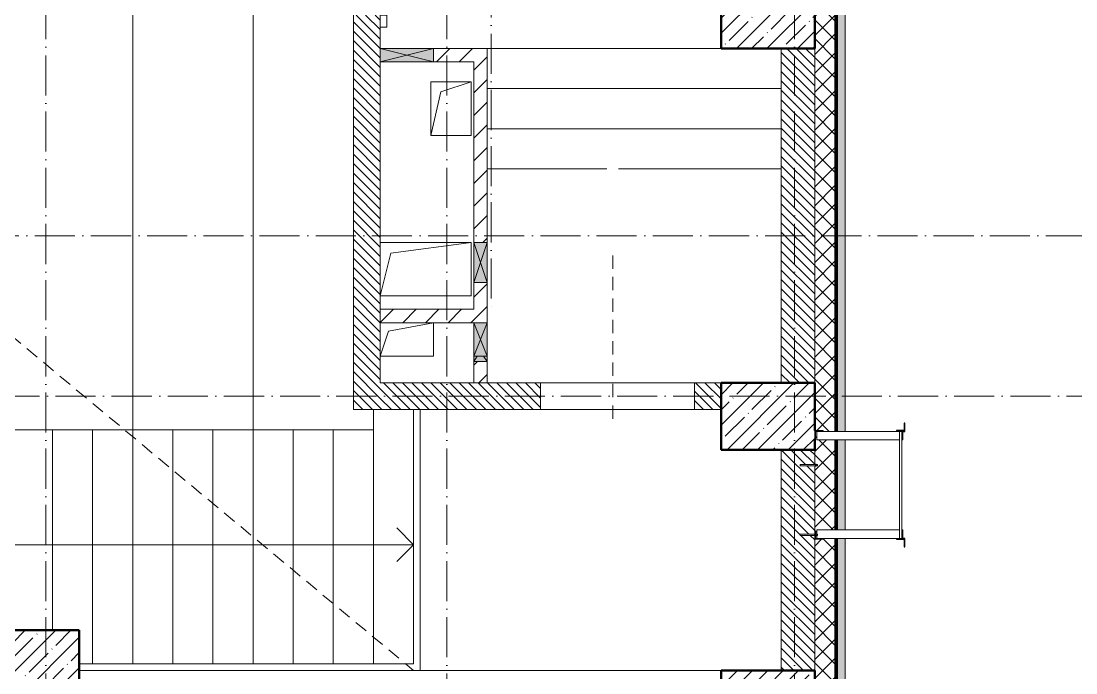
# Model space of a CAD drawing. Header units: millimetres. Extents: x -12989 to 629078, y -109036 to 555275.
# Drawn here: x 534333 to 542221, y 165297 to 170170 of the extents above; entities that cross this region are included whole.
import ezdxf

# ---------------------------------------------------------------- set-up
doc = ezdxf.new("R2010")
doc.units = ezdxf.units.MM
doc.linetypes.add('200_ШТРИХ_ш1п0_6_', pattern=[160, 100, -60])
doc.linetypes.add('50_200_ШТРИХ_1Т_ш5_п1_п1_', pattern=[700, 500, -100, 0, -100])
for name, color, linetype, lineweight in [('A-DETL-____-OTLN-3', 7, '200_ШТРИХ_ш1п0_6_', 9), ('A-DETL-GENF-OTLN', 7, 'Continuous', 9), ('A-DOOR-____-MCUT', 7, 'Continuous', 13), ('A-DOOR-____-OTLN', 7, 'Continuous', 9), ('A-FLOR-____-OTLN', 7, 'Continuous', 9), ('A-GENM-____-MCUT', 7, 'Continuous', 25), ('A-GENM-____-OTLN', 7, 'Continuous', 9), ('A-GLAZ-____-OTLN', 7, 'Continuous', 9), ('A-WALL-____-MCUT', 7, 'Continuous', 13), ('A-WALL-____-MCUT-1', 7, 'Continuous', 9), ('A-WALL-____-PATT-1', 7, 'Continuous', 9), ('A-WALL-FNSH-MCUT-1', 7, 'Continuous', 9), ('E-ELEC-EQPM-OTLN', 7, 'Continuous', 9), ('I-WALL-____-OTLN', 7, 'Continuous', 9), ('S-COLS-____-MCUT', 7, 'Continuous', 50), ('S-COLS-____-OTLN', 7, 'Continuous', 9), ('S-GRID-____-OTLN-1', 7, '50_200_ШТРИХ_1Т_ш5_п1_п1_', 9), ('S-STRS-____-OTLN-1', 7, 'Continuous', 9)]:
    doc.layers.add(name, color=color, linetype=linetype, lineweight=lineweight)
for name, color, linetype, lineweight, true_color in [('A-DETL-GENF-OTLN-3', 9, 'Continuous', 9, 0x808080), ('A-DETL-GENF-OTLN-4', 9, '200_ШТРИХ_ш1п0_6_', 9, 0x808080), ('A-GLAZ-____-OTLN-1', 7, 'Continuous', 9, 0xc0c0c0)]:
    doc.layers.add(name, color=color, linetype=linetype, lineweight=lineweight, true_color=true_color)
pattern_1 = [(135, (516567.8, 90784.41), (-35.35534, -35.35534), [])]
pattern_2 = [(45, (516567.8, 90784.41), (-84.85281, 84.85281), [])]

# ---------------------------------------------------------------- blocks, each defined once
blk = doc.blocks.new('BSC_Колонна _Прямоугольная - 500х700-25279857-АР1_План отверстий 2 этажа в осях 1-64_Ю-ЯЯ')
at = {"layer": 'S-COLS-____-OTLN'}
h = blk.add_hatch(dxfattribs=at)
h.set_pattern_fill('FP_17', color=256, style=0, pattern_type=2)
h.set_pattern_definition([(315, (-76431.04, 23350), (114.04925, 114.04925), []), (315, (-76431.04, 23235.95), (114.04925, 114.04925), [201.613, -40.323, 3.353, -36.97])])
h.paths.add_polyline_path([(-250, -54.2), (-250, -350), (250, -350), (250, 350), (-250, 350)], flags=0)
at = {"layer": 'S-COLS-____-MCUT'}
for p, q in [((250, 350), (-250, 350)), ((-250, 350), (-250, -350)), ((250, -350), (250, 350)), ((-250, -350), (-170, -350)), ((-107, -350), (250, -350))]:
    blk.add_line(p, q, dxfattribs=at)
blk = doc.blocks.new('BSC_Колонна _Прямоугольная - 500х800-V66-АР1_План отверстий 2 этажа в осях 1-64_Ю-ЯЯ')
at = {"layer": 'S-COLS-____-OTLN'}
h = blk.add_hatch(dxfattribs=at)
h.set_pattern_fill('FP_77', color=256, style=0, pattern_type=2)
h.set_pattern_definition([(45, (-17950, -74431.04), (-114.04925, 114.04925), []), (45, (-17835.95, -74431.04), (-114.04925, 114.04925), [201.613, -40.323, 3.353, -36.97])])
h.paths.add_polyline_path([(-250, -400), (250, -400), (250, 400), (-250, 400)], flags=0)
at = {"layer": 'S-COLS-____-MCUT'}
for p, q in [((250, 400), (-250, 400)), ((-250, 400), (-250, -400)), ((250, -400), (250, 400)), ((-250, -400), (250, -400))]:
    blk.add_line(p, q, dxfattribs=at)
blk = doc.blocks.new('BSC_Колонна _Прямоугольная - 500х700-25976089-АР1_План отверстий 2 этажа в осях 1-64_Ю-ЯЯ')
at = {"layer": 'S-COLS-____-OTLN'}
h = blk.add_hatch(dxfattribs=at)
h.set_pattern_fill('FP_78', color=256, style=0, pattern_type=2)
h.set_pattern_definition([(315, (-74281.04, 23350), (114.04925, 114.04925), []), (315, (-74281.04, 23235.95), (114.04925, 114.04925), [201.613, -40.323, 3.353, -36.97])])
h.paths.add_polyline_path([(-250, -350), (250, -350), (250, 350), (-250, 350)], flags=0)
at = {"layer": 'S-COLS-____-MCUT'}
for p, q in [((250, 350), (-250, 350)), ((-250, 350), (-250, -350)), ((250, -350), (250, 350)), ((-250, -350), (250, -350))]:
    blk.add_line(p, q, dxfattribs=at)
blk = doc.blocks.new('BSC_Колонна _Прямоугольная - 500х700-V68-АР1_План отверстий 2 этажа в осях 1-64_Ю-ЯЯ')
at = {"layer": 'S-COLS-____-OTLN'}
h = blk.add_hatch(dxfattribs=at)
h.set_pattern_fill('FP_80', color=256, style=0, pattern_type=2)
h.set_pattern_definition([(315, (-79431.04, 23350), (114.04925, 114.04925), []), (315, (-79431.04, 23235.95), (114.04925, 114.04925), [201.613, -40.323, 3.353, -36.97])])
h.paths.add_polyline_path([(-250, -350), (250, -350), (250, 350), (-250, 350)], flags=0)
at = {"layer": 'S-COLS-____-MCUT'}
for p, q in [((250, 350), (-250, 350)), ((-250, 350), (-250, -350)), ((250, -350), (250, 350)), ((-250, -350), (250, -350))]:
    blk.add_line(p, q, dxfattribs=at)
blk = doc.blocks.new('DM_Штора_Противопожарная_Doormaster_EI-60 - ш_3000 х в_1200-27470059-АР1_План отверстий 2 этажа в осях 1-64_Ю-ЯЯ')
at = {"layer": 'A-DOOR-____-MCUT'}
for p, q in [((-1465, -100), (-1375, -100)), ((-1465, -150), (-1465, -100)), ((-1375, -150), (-1465, -150)), ((-1375, -100), (-1375, -150)), ((-1375, -125), (1625, -125)), ((1625, -100), (1715, -100)), ((1625, -150), (1625, -100)), ((1715, -150), (1625, -150)), ((1715, -100), (1715, -150))]:
    blk.add_line(p, q, dxfattribs=at)
at = {"layer": 'E-ELEC-EQPM-OTLN'}
for p, q in [((1915, -180), (1915, -100)), ((1915, -100), (2015, -100)), ((2015, -100), (2015, -180)), ((2015, -180), (1915, -180))]:
    blk.add_line(p, q, dxfattribs=at)
blk = doc.blocks.new('AR_Отверстие прямоугольное _в плите_ - AR_Отверстие прямоугольное _в плите_-30459858-АР1_План отверстий 2 этажа в осях 1-64_Ю-ЯЯ')
at = {"layer": 'A-GENM-____-OTLN'}
for p, q in [((-137.5, 62.5), (200, 125)), ((200, -125), (200, 125)), ((-200, -125), (-137.5, 62.5)), ((-200, -125), (200, -125))]:
    blk.add_line(p, q, dxfattribs=at)
blk = doc.blocks.new('AR_Отверстие прямоугольное _в плите_ - AR_Отверстие прямоугольное _в плите_-30553352-АР1_План отверстий 2 этажа в осях 1-64_Ю-ЯЯ')
at = {"layer": 'A-GENM-____-OTLN'}
for p, q in [((340, 200), (-340, 200)), ((-260, 120), (340, 200)), ((340, -200), (340, 200)), ((-340, -200), (-260, 120)), ((-340, -200), (340, -200))]:
    blk.add_line(p, q, dxfattribs=at)
blk = doc.blocks.new('AR_Отверстие прямоугольное _в плите_ - AR_Отверстие прямоугольное _в плите_-V197-АР1_План отверстий 2 этажа в осях 1-64_Ю-ЯЯ')
at = {"layer": 'A-GENM-____-OTLN'}
for p, q in [((150, 200), (-150, 200)), ((-150, 200), (-150, -200)), ((-75, 125), (150, 200)), ((150, -200), (150, 200)), ((-150, -200), (-75, 125)), ((-150, -200), (150, -200))]:
    blk.add_line(p, q, dxfattribs=at)
blk = doc.blocks.new('ЛМ_Уголок_ГОСТ 8509-93 - L 63х63x6-29176215-АР1_План отверстий 2 этажа в осях 1-64_Ю-ЯЯ')
at = {"layer": 'A-GENM-____-MCUT'}
for p, q in [((24375, 76381), (24369, 76381)), ((24369, 76381), (24369, 76324)), ((24375, 76318), (24375, 76381)), ((24369, 76324), (24312, 76324)), ((24312, 76324), (24312, 76318)), ((24360, 76318), (24375, 76318))]:
    blk.add_line(p, q, dxfattribs=at)
blk = doc.blocks.new('ЛМ_Уголок_ГОСТ 8509-93 - L 63х63x6-29176216-АР1_План отверстий 2 этажа в осях 1-64_Ю-ЯЯ')
at = {"layer": 'A-GENM-____-MCUT'}
for p, q in [((24312, 75518), (24312, 75512)), ((24312, 75512), (24369, 75512)), ((24375, 75518), (24360, 75518)), ((24369, 75512), (24369, 75455)), ((24375, 75455), (24375, 75518)), ((24369, 75455), (24375, 75455))]:
    blk.add_line(p, q, dxfattribs=at)
blk = doc.blocks.new('Анкер клиновой - Анкер клиновой МКТ V-A 10-10-15_115-14811140-АР1_План отверстий 2 этажа в осях 1-64_Ю-ЯЯ')
at = {"layer": 'A-GENM-____-OTLN'}
for p, q in [((23706, 76071), (23591, 76071)), ((23591, 76061), (23591, 76071)), ((23591, 76061), (23706, 76061)), ((23710, 76074), (23706, 76074)), ((23706, 76058), (23706, 76074)), ((23706, 76074), (23706, 76071.7)), ((23706, 76060.4), (23706, 76058)), ((23706, 76058), (23710, 76058)), ((23710, 76071.7), (23710, 76074)), ((23710, 76074), (23710, 76058)), ((23720, 76071), (23710, 76071)), ((23710, 76061), (23720, 76061)), ((23710, 76058), (23710, 76060.4)), ((23720, 76071), (23720, 76061))]:
    blk.add_line(p, q, dxfattribs=at)
blk = doc.blocks.new('Анкер клиновой - Анкер клиновой МКТ V-A 10-10-15_115-V201-АР1_План отверстий 2 этажа в осях 1-64_Ю-ЯЯ')
at = {"layer": 'A-GENM-____-OTLN'}
for p, q in [((23700, 75550), (23591, 75550)), ((23591, 75540), (23591, 75550)), ((23591, 75540), (23700, 75540)), ((23710, 75553), (23706, 75553)), ((23706, 75537), (23710, 75537)), ((23710, 75550.7), (23710, 75553)), ((23710, 75553), (23710, 75537)), ((23720, 75550), (23710, 75550)), ((23710, 75540), (23720, 75540)), ((23710, 75537), (23710, 75539.4)), ((23720, 75550), (23720, 75540))]:
    blk.add_line(p, q, dxfattribs=at)
blk = doc.blocks.new('ЛМ_Арматурный стержень_ГОСТ 5781-82 - Ø 18 А240-29172526-АР1_План отверстий 2 этажа в осях 1-64_Ю-ЯЯ')
at = {"layer": 'A-GENM-____-OTLN'}
for p, q in [((24334, 76318), (24334, 75518)), ((24334, 76318), (24343, 76318)), ((24343, 76318), (24352, 76318)), ((24352, 75518), (24352, 76318)), ((24343, 75518), (24334, 75518)), ((24352, 75518), (24343, 75518))]:
    blk.add_line(p, q, dxfattribs=at)
blk = doc.blocks.new('ЛМ_Уголок_ГОСТ 8509-93 - L 63х63x6-29171483-АР1_План отверстий 2 этажа в осях 1-64_Ю-ЯЯ')
at = {"layer": 'A-GENM-____-OTLN'}
for p, q in [((23700, 76324), (23700, 76261)), ((23763, 76324), (23700, 76324)), ((23706, 76261), (23706, 76318)), ((23706, 76318), (23763, 76318)), ((23763, 76318), (23763, 76324)), ((23700, 76261), (23706, 76261))]:
    blk.add_line(p, q, dxfattribs=at)
blk = doc.blocks.new('ЛМ_Уголок_ГОСТ 8509-93 - L 63х63x6-29171484-АР1_План отверстий 2 этажа в осях 1-64_Ю-ЯЯ')
at = {"layer": 'A-GENM-____-OTLN'}
for p, q in [((23706, 75575), (23700, 75575)), ((23700, 75575), (23700, 75512)), ((23706, 75518), (23706, 75575)), ((23700, 75512), (23763, 75512)), ((23763, 75518), (23706, 75518)), ((23763, 75512), (23763, 75518))]:
    blk.add_line(p, q, dxfattribs=at)
blk = doc.blocks.new('ЛМ_Уголок_ГОСТ 8509-93 - L 63х63x6-30750527-АР1_План отверстий 2 этажа в осях 1-64_Ю-ЯЯ')
at = {"layer": 'A-GENM-____-OTLN'}
for p, q in [((0, 45.2), (0, -17.8)), ((619, 45.2), (0, 45.2)), ((645, 45.2), (637, 45.2)), ((645, -17.8), (645, 45.2)), ((48, -17.8), (619, -17.8)), ((637, -17.8), (645, -17.8))]:
    blk.add_line(p, q, dxfattribs=at)
blk = doc.blocks.new('ЛМ_Уголок_ГОСТ 8509-93 - L 63х63x6-30750528-АР1_План отверстий 2 этажа в осях 1-64_Ю-ЯЯ')
at = {"layer": 'A-GENM-____-OTLN'}
for p, q in [((0, 17.8), (0, -4.4)), ((619, 17.8), (48, 17.8)), ((645, 17.8), (637, 17.8)), ((645, -45.2), (645, 17.8)), ((0, -14), (0, -45.2)), ((0, -45.2), (619, -45.2)), ((637, -45.2), (645, -45.2))]:
    blk.add_line(p, q, dxfattribs=at)
blk = doc.blocks.new('Отлив_СКБ1 - Отлив_Фасады на кровле-32719945-АР1_План отверстий 2 этажа в осях 1-64_Ю-ЯЯ')
at = {"layer": 'A-GLAZ-____-OTLN-1'}
h = blk.add_hatch(color=256, dxfattribs=at)
h.paths.add_polyline_path([(17312, 170), (17254, 228), (9745, 228), (9745, 170), (14782, 170), (14782, 204), (16582, 204), (16582, 170), (17141.2, 170)], flags=0)
h.paths.add_polyline_path([(9682, 228), (9008, 228), (9008, 170), (9682, 170)], flags=0)
h.paths.add_polyline_path([(8945, 170), (8945, 228), (40.2, 228), (40.2, 170), (8665.5, 170)], flags=0)
h.paths.add_polyline_path([(17.6, 170), (17.6, 228), (2, 228), (2, 170)], flags=0)
at = {"layer": 'A-GLAZ-____-OTLN'}
for p, q in [((8945, 228), (40.2, 228)), ((9682, 228), (9008, 228)), ((17254, 228), (9745, 228))]:
    blk.add_line(p, q, dxfattribs=at)
blk = doc.blocks.new('AR_Отверстие прямоугольное _в стене__БезПР - AR_Отверстие прямоугольное _в стене__БезПР-36428168-АР1_План отверстий 2 этажа в осях 1-64_Ю-ЯЯ')
at = {"layer": 'A-GLAZ-____-OTLN'}
blk.add_hatch(color=256, dxfattribs=at).paths.add_polyline_path([(-75, 5.2), (-75, -50), (-35, -50), (-35, 50), (-75, 50)], flags=0)
at = {"layer": 'A-DETL-GENF-OTLN'}
for p, q in [((-75, -50), (-75, 50)), ((-75, 50), (-35, 50)), ((-75, 50), (-35, 23.3)), ((-35, 50), (-75, 50)), ((-75, 50), (-75, -50)), ((-35, -23.3), (-75, -50)), ((-35, -50), (-75, -50)), ((-75, -50), (-35, -50))]:
    blk.add_line(p, q, dxfattribs=at)
blk = doc.blocks.new('AR_Отверстие прямоугольное _в стене_ - AR_Отверстие прямоугольное _в стене__ОВ-36808692-АР1_План отверстий 2 этажа в осях 1-64_Ю-ЯЯ')
at = {"layer": 'A-GLAZ-____-OTLN'}
blk.add_hatch(color=256, dxfattribs=at).paths.add_polyline_path([(-200, 50), (-200, -50), (200, -50), (200, 50)], flags=0)
at = {"layer": 'A-DETL-GENF-OTLN'}
for p, q in [((-200, -50), (-200, 50)), ((-200, 50), (200, 50)), ((200, 50), (-200, -50)), ((-200, 50), (200, -50)), ((200, 50), (-200, 50)), ((-200, 50), (-200, -50)), ((200, 50), (200, -50)), ((200, -50), (200, 50)), ((200, -50), (-200, -50)), ((-200, -50), (200, -50))]:
    blk.add_line(p, q, dxfattribs=at)
blk = doc.blocks.new('AR_Отверстие прямоугольное _в стене__БезПР - AR_Отверстие прямоугольное _в стене__БезПР-36428146-АР1_План отверстий 2 этажа в осях 1-64_Ю-ЯЯ')
at = {"layer": 'A-GLAZ-____-OTLN'}
blk.add_hatch(color=256, dxfattribs=at).paths.add_polyline_path([(-125, 50), (-125, -50), (125, -50), (125, 50)], flags=0)
at = {"layer": 'A-DETL-GENF-OTLN'}
for p, q in [((-125, -50), (-125, 50)), ((-125, 50), (125, 50)), ((125, 50), (-125, -50)), ((-125, 50), (125, -50)), ((125, 50), (-125, 50)), ((-125, 50), (-125, -50)), ((125, 50), (125, -50)), ((125, -50), (125, 50)), ((125, -50), (-125, -50)), ((-125, -50), (125, -50))]:
    blk.add_line(p, q, dxfattribs=at)
blk = doc.blocks.new('AR_Отверстие прямоугольное _в стене__БезПР - AR_Отверстие прямоугольное _в стене__БезПР-36428966-АР1_План отверстий 2 этажа в осях 1-64_Ю-ЯЯ')
at = {"layer": 'A-GLAZ-____-OTLN'}
blk.add_hatch(color=256, dxfattribs=at).paths.add_polyline_path([(-150, 50), (-150, -50), (150, -50), (150, 50)], flags=0)
at = {"layer": 'A-DETL-GENF-OTLN'}
for p, q in [((-150, -50), (-150, 50)), ((-150, 50), (150, 50)), ((150, 50), (-150, -50)), ((-150, 50), (150, -50)), ((150, 50), (-150, 50)), ((-150, 50), (-150, -50)), ((150, 50), (150, -50)), ((150, -50), (150, 50)), ((150, -50), (-150, -50)), ((-150, -50), (150, -50))]:
    blk.add_line(p, q, dxfattribs=at)
at = {"layer": 'A-GLAZ-____-OTLN'}
blk.add_line((150, 50), (-150, 50), dxfattribs=at)
blk = doc.blocks.new('DET_L_Имитация разреза_ISO2-5 - Вправо-36813819-АР1_План отверстий 2 этажа в осях 1-64_Ю-ЯЯ')
at = {"layer": 'A-DETL-GENF-OTLN-4'}
blk.add_line((143.1, 0), (1368, 0), dxfattribs=at)
blk = doc.blocks.new('3эт')
at = {"layer": 'S-GRID-____-OTLN-1', "color": 251, "ltscale": 0.6, "true_color": 0x636466}
for p, q in [((301720.7, 4029.4), (301720.7, -33971.9)), ((304720.7, 4029.4), (304720.7, -33971.9)), ((307320.7, 4029.4), (307320.7, -20188)), ((305050.7, 3771.1), (305050.7, -9616.1)), ((330925.3, -9082.4), (279101.9, -9082.4)), ((316375.7, -10282.4), (279101.9, -10282.4))]:
    blk.add_line(p, q, dxfattribs=at)

msp = doc.modelspace()

# ---------------------------------------------------------------- hatches: boundary and pattern name
at = {"layer": 'A-WALL-____-PATT-1'}
h = msp.add_hatch(dxfattribs=at)
h.set_pattern_fill('FP_1', color=256, style=0, pattern_type=2)
h.set_pattern_definition([(45, (516567.8, 90784.41), (-70.71068, 70.71068), []), (135, (516567.8, 90784.41), (-70.71068, -70.71068), [])])
h.paths.add_polyline_path([(540267.7976, 158715.4504), (540417.7976, 158715.4504), (540417.7976, 159465.4504), (540273.7976, 159465.4504), (540273.7976, 159390.4504), (540267.7976, 159390.4504), (540267.7976, 159309.8867)], flags=0)
h.paths.add_polyline_path([(540417.7976, 161265.4504), (540417.7976, 166302.4504), (540330.7976, 166302.4504), (540330.7976, 166296.4504), (540267.7976, 166296.4504), (540267.7976, 161340.4504), (540273.7976, 161340.4504), (540273.7976, 161265.4504), (540413.8755, 161265.4504)], flags=0)
h.paths.add_polyline_path([(540273.7976, 166302.4504), (540282.7976, 166302.4504), (540282.7976, 166324.4504), (540273.7976, 166323.7936)], flags=0)
h.paths.add_polyline_path([(540277.7976, 166334.4504), (540282.7976, 166335.1073), (540283.5871, 166365.4504), (540417.7976, 166365.4504), (540417.7976, 167039.4504), (540282.7976, 167039.4504), (540282.7976, 167102.4504), (540273.7976, 167102.4504), (540273.7976, 167045.4504), (540267.7976, 167045.4504), (540267.7976, 166855.4504), (540287.7976, 166854.7805), (540287.7976, 166845.4504), (540267.7976, 166844.7936), (540267.7976, 166359.4504), (540273.7976, 166359.4504), (540273.7976, 166335.1073), (540277.7976, 166335.1073)], flags=0)
h.paths.add_polyline_path([(540330.7976, 167102.4504), (540417.7976, 167102.4504), (540417.7976, 176465.4504), (540267.7976, 176465.4504), (540267.7976, 167108.4504), (540330.7976, 167108.4504)], flags=0)
h = msp.add_hatch(dxfattribs=at)
h.set_pattern_fill('FP_6', color=256, style=0, pattern_type=2)
h.set_pattern_definition(pattern_1)
h.paths.add_polyline_path([(537017.7976, 167265.4504), (537017.7976, 170215.4504), (536817.7976, 170215.4504), (536817.7976, 167265.4504)], flags=0)
h.paths.add_polyline_path([(536817.7976, 173215.4504), (537017.7976, 173215.4504), (537017.7976, 176215.4504), (536817.7976, 176215.4504), (536817.7976, 173305.4504)], flags=0)
h = msp.add_hatch(dxfattribs=at)
h.set_pattern_fill('FP_4', color=256, style=0, pattern_type=2)
h.set_pattern_definition(pattern_2)
h.paths.add_polyline_path([(537717.7976, 169865.4504), (537717.7976, 169965.4504), (537417.7976, 169965.4504), (537417.7976, 169865.4504)], flags=0)
h = msp.add_hatch(dxfattribs=at)
h.set_pattern_fill('FP_4', color=256, style=0, pattern_type=2)
h.set_pattern_definition(pattern_2)
h.paths.add_polyline_path([(537762.6245, 167465.4504), (537817.7976, 167465.4504), (537817.7976, 167625.4504), (537717.7976, 167625.4504), (537717.7976, 167465.4504)], flags=0)
h.paths.add_polyline_path([(537717.7976, 167915.4504), (537817.7976, 167915.4504), (537817.7976, 168215.4504), (537717.7976, 168215.4504), (537717.7976, 168015.4504)], flags=0)
h.paths.add_polyline_path([(537743.4386, 168515.4504), (537817.7976, 168515.4504), (537817.7976, 169965.4504), (537717.7976, 169965.4504), (537717.7976, 168515.4504)], flags=0)
h = msp.add_hatch(dxfattribs=at)
h.set_pattern_fill('FP_6', color=256, style=0, pattern_type=2)
h.set_pattern_definition(pattern_1)
h.paths.add_polyline_path([(540267.7976, 167465.4504), (540267.7976, 169965.4504), (540017.7976, 169965.4504), (540017.7976, 167465.4504)], flags=0)
h = msp.add_hatch(dxfattribs=at)
h.set_pattern_fill('FP_4', color=256, style=0, pattern_type=2)
h.set_pattern_definition(pattern_2)
h.paths.add_polyline_path([(537017.7976, 167915.4504), (537717.7976, 167915.4504), (537717.7976, 168015.4504), (537017.7976, 168015.4504)], flags=0)
h = msp.add_hatch(dxfattribs=at)
h.set_pattern_fill('FP_6', color=256, style=0, pattern_type=2)
h.set_pattern_definition(pattern_1)
h.paths.add_polyline_path([(539530.1252, 167265.4504), (539567.7976, 167265.4504), (539567.7976, 167465.4504), (539367.7976, 167465.4504), (539367.7976, 167265.4504)], flags=0)
h.paths.add_polyline_path([(538217.7976, 167265.4504), (538217.7976, 167465.4504), (537017.7976, 167465.4504), (537017.7976, 167265.4504), (537762.6245, 167265.4504)], flags=0)
h = msp.add_hatch(dxfattribs=at)
h.set_pattern_fill('FP_6', color=256, style=0, pattern_type=2)
h.set_pattern_definition(pattern_1)
h.paths.add_polyline_path([(540267.7976, 165315.4504), (540267.7976, 166324.4504), (540158.7976, 166325.1203), (540158.7976, 166334.4504), (540267.7976, 166334.4504), (540267.7976, 166845.4504), (540158.7976, 166846.1203), (540158.7976, 166855.4504), (540267.7976, 166855.4504), (540267.7976, 166965.4504), (540017.7976, 166965.4504), (540017.7976, 165315.4504)], flags=0)

# ---------------------------------------------------------------- linework, layer by layer
at = {"layer": 'A-DETL-____-OTLN-3'}
msp.add_line((524167.7976, 176215.4504), (537267.7976, 165315.4504), dxfattribs=at)
at = {"layer": 'A-FLOR-____-OTLN'}
for p, q in [((537397.7976, 169715.4504), (537697.7976, 169715.4504)), ((537397.7976, 169315.4504), (537397.7976, 169715.4504)), ((537697.7976, 169715.4504), (537697.7976, 169315.4504)), ((537697.7976, 169315.4504), (537397.7976, 169315.4504)), ((537017.7976, 168515.4504), (537697.7976, 168515.4504)), ((537697.7976, 168515.4504), (537697.7976, 168115.4504)), ((537697.7976, 168115.4504), (537017.7976, 168115.4504)), ((537417.7976, 167915.4504), (537417.7976, 167665.4504)), ((537417.7976, 167665.4504), (537017.7976, 167665.4504)), ((537317.7976, 167265.4504), (537317.7976, 165315.4504))]:
    msp.add_line(p, q, dxfattribs=at)
at = {"layer": 'A-WALL-____-MCUT'}
for p, q in [((536817.7976, 170215.4504), (536817.7976, 167265.4504)), ((537017.7976, 169965.4504), (537017.7976, 170125.4504)), ((540017.7976, 169965.4504), (540017.7976, 167465.4504)), ((540267.7976, 169965.4504), (540267.7976, 167465.4504)), ((537017.7976, 167465.4504), (537017.7976, 169865.4504)), ((538217.7976, 167465.4504), (537017.7976, 167465.4504)), ((538217.7976, 167265.4504), (538217.7976, 167465.4504)), ((539567.7976, 167465.4504), (539367.7976, 167465.4504)), ((539367.7976, 167465.4504), (539367.7976, 167265.4504)), ((536817.7976, 167265.4504), (538217.7976, 167265.4504)), ((539367.7976, 167265.4504), (539567.7976, 167265.4504)), ((540017.7976, 166965.4504), (540017.7976, 165315.4504)), ((540267.7976, 166965.4504), (540267.7976, 166855.28)), ((540267.7976, 166845.6208), (540267.7976, 166359.4504)), ((540267.7976, 166296.4504), (540267.7976, 165315.4504))]:
    msp.add_line(p, q, dxfattribs=at)
at = {"layer": 'A-WALL-____-MCUT-1'}
for p, q in [((540423.7976, 167102.4504), (540423.7976, 176714.4504)), ((540429.7976, 167102.4504), (540429.7976, 176714.4504)), ((540417.7976, 166365.4504), (540417.7976, 167039.4504)), ((540423.7976, 166365.4504), (540423.7976, 167039.4504)), ((540429.7976, 166365.4504), (540429.7976, 167039.4504)), ((540417.7976, 161265.4504), (540417.7976, 166302.4504)), ((540423.7976, 161265.4504), (540423.7976, 166302.4504)), ((540429.7976, 161265.4504), (540429.7976, 166302.4504))]:
    msp.add_line(p, q, dxfattribs=at)
at = {"layer": 'A-WALL-FNSH-MCUT-1'}
for p, q in [((540417.7976, 176714.4504), (540417.7976, 167102.4504)), ((540437.7976, 167102.4504), (540437.7976, 176078.4504)), ((537817.7976, 169965.4504), (537417.7976, 169965.4504)), ((537817.7976, 168515.4504), (537817.7976, 169965.4504)), ((537417.7976, 169865.4504), (537717.7976, 169865.4504)), ((537717.7976, 169865.4504), (537717.7976, 168515.4504)), ((537717.7976, 168215.4504), (537717.7976, 168015.4504)), ((537817.7976, 167915.4504), (537817.7976, 168215.4504)), ((537717.7976, 168015.4504), (537017.7976, 168015.4504)), ((537017.7976, 167915.4504), (537717.7976, 167915.4504)), ((537717.7976, 167625.4504), (537717.7976, 167465.4504)), ((537817.7976, 167465.4504), (537817.7976, 167625.4504)), ((540437.7976, 166365.4504), (540437.7976, 167039.4504)), ((540437.7976, 161265.4504), (540437.7976, 166302.4504))]:
    msp.add_line(p, q, dxfattribs=at)
at = {"layer": 'I-WALL-____-OTLN'}
for p, q in [((538217.7976, 167465.4504), (539367.7976, 167465.4504)), ((539367.7976, 167265.4504), (538217.7976, 167265.4504)), ((534767.7976, 165315.4504), (539567.7976, 165315.4504))]:
    msp.add_line(p, q, dxfattribs=at)
at = {"layer": 'S-STRS-____-OTLN-1'}
for p, q in [((535167.7976, 175965.4504), (535167.7976, 167115.4504)), ((535167.7976, 175965.4504), (535167.7976, 167115.4504)), ((536067.7976, 175965.4504), (536067.7976, 167115.4504)), ((536067.7976, 175965.4504), (536067.7976, 167115.4504)), ((537817.7976, 169965.4504), (539567.7976, 169965.4504)), ((537817.7976, 169665.4504), (540017.7976, 169665.4504)), ((537817.7976, 169665.4504), (540017.7976, 169665.4504)), ((537817.7976, 169365.4504), (540017.7976, 169365.4504)), ((537817.7976, 169365.4504), (540017.7976, 169365.4504)), ((537817.7976, 169065.4504), (538714.4293, 169065.4504)), ((537817.7976, 169065.4504), (538714.4293, 169065.4504)), ((538801.1659, 169065.4504), (540017.7976, 169065.4504)), ((538801.1659, 169065.4504), (540017.7976, 169065.4504)), ((536967.7976, 167115.4504), (536967.7976, 167265.4504)), ((537267.7976, 167265.4504), (537267.7976, 165365.4504)), ((534267.7976, 167115.4504), (535167.7976, 167115.4504)), ((534567.7976, 167115.4504), (534567.7976, 165615.4504)), ((534567.7976, 167115.4504), (534567.7976, 165615.4504)), ((534867.7976, 167115.4504), (535167.7976, 167115.4504)), ((534867.7976, 167115.4504), (534867.7976, 165365.4504)), ((534867.7976, 167115.4504), (534867.7976, 165365.4504)), ((535167.7976, 167115.4504), (536067.7976, 167115.4504)), ((535167.7976, 167115.4504), (535167.7976, 165365.4504)), ((535167.7976, 167115.4504), (535167.7976, 165365.4504)), ((535467.7976, 167115.4504), (535467.7976, 165365.4504)), ((535467.7976, 167115.4504), (535467.7976, 165365.4504)), ((535767.7976, 167115.4504), (536067.7976, 167115.4504)), ((535767.7976, 167115.4504), (535767.7976, 165365.4504)), ((535767.7976, 167115.4504), (535767.7976, 165365.4504)), ((536067.7976, 167115.4504), (536967.7976, 167115.4504)), ((536067.7976, 167115.4504), (536067.7976, 165365.4504)), ((536067.7976, 167115.4504), (536067.7976, 165365.4504)), ((536367.7976, 167115.4504), (536367.7976, 165365.4504)), ((536367.7976, 167115.4504), (536367.7976, 165365.4504)), ((536667.7976, 167115.4504), (536967.7976, 167115.4504)), ((536667.7976, 167115.4504), (536667.7976, 165365.4504)), ((536667.7976, 167115.4504), (536667.7976, 165365.4504)), ((536967.7976, 167115.4504), (536967.7976, 165365.4504)), ((536967.7976, 167115.4504), (536967.7976, 165365.4504)), ((537267.7976, 166255.4504), (537142.7976, 166380.4504)), ((534267.7976, 166255.4504), (534567.7976, 166255.4504)), ((534567.7976, 166255.4504), (534867.7976, 166255.4504)), ((534867.7976, 166255.4504), (535167.7976, 166255.4504)), ((535167.7976, 166255.4504), (535467.7976, 166255.4504)), ((535467.7976, 166255.4504), (535767.7976, 166255.4504)), ((535767.7976, 166255.4504), (536067.7976, 166255.4504)), ((536067.7976, 166255.4504), (536367.7976, 166255.4504)), ((536367.7976, 166255.4504), (536667.7976, 166255.4504)), ((536667.7976, 166255.4504), (536967.7976, 166255.4504)), ((536967.7976, 166255.4504), (537267.7976, 166255.4504)), ((537267.7976, 166255.4504), (537142.7976, 166130.4504)), ((534767.7976, 165365.4504), (534867.7976, 165365.4504)), ((534867.7976, 165365.4504), (535167.7976, 165365.4504)), ((535167.7976, 165365.4504), (535467.7976, 165365.4504)), ((535467.7976, 165365.4504), (535767.7976, 165365.4504)), ((535767.7976, 165365.4504), (536067.7976, 165365.4504)), ((536067.7976, 165365.4504), (536367.7976, 165365.4504)), ((536367.7976, 165365.4504), (536667.7976, 165365.4504)), ((536667.7976, 165365.4504), (536967.7976, 165365.4504)), ((536967.7976, 165365.4504), (537267.7976, 165365.4504))]:
    msp.add_line(p, q, dxfattribs=at)

# ---------------------------------------------------------------- block references
msp.add_blockref('3эт', (232797.0902, 177647.8646))
at = {"layer": 'A-DETL-GENF-OTLN-3', "rotation": 90}
msp.add_blockref('DET_L_Имитация разреза_ISO2-5 - Вправо-36813819-АР1_План отверстий 2 этажа в осях 1-64_Ю-ЯЯ', (538757.7976, 167054.3216), dxfattribs=at)
at = {"layer": 'A-DOOR-____-OTLN', "rotation": 89.99999999999991}
msp.add_blockref('DM_Штора_Противопожарная_Doormaster_EI-60 - ш_3000 х в_1200-27470059-АР1_План отверстий 2 этажа в осях 1-64_Ю-ЯЯ', (536917.7976, 171590.4504), dxfattribs=at)
at = {"layer": 'A-GENM-____-OTLN'}
for name, p in [('AR_Отверстие прямоугольное _в плите_ - AR_Отверстие прямоугольное _в плите_-V197-АР1_План отверстий 2 этажа в осях 1-64_Ю-ЯЯ', (537547.7976, 169515.4504)), ('AR_Отверстие прямоугольное _в плите_ - AR_Отверстие прямоугольное _в плите_-30553352-АР1_План отверстий 2 этажа в осях 1-64_Ю-ЯЯ', (537357.7976, 168315.4504)), ('AR_Отверстие прямоугольное _в плите_ - AR_Отверстие прямоугольное _в плите_-30459858-АР1_План отверстий 2 этажа в осях 1-64_Ю-ЯЯ', (537217.7976, 167790.4504)), ('ЛМ_Уголок_ГОСТ 8509-93 - L 63х63x6-29176215-АР1_План отверстий 2 этажа в осях 1-64_Ю-ЯЯ', (516567.7976, 90784.4085)), ('ЛМ_Уголок_ГОСТ 8509-93 - L 63х63x6-29171483-АР1_План отверстий 2 этажа в осях 1-64_Ю-ЯЯ', (516567.7976, 90784.4085)), ('ЛМ_Арматурный стержень_ГОСТ 5781-82 - Ø 18 А240-29172526-АР1_План отверстий 2 этажа в осях 1-64_Ю-ЯЯ', (516567.7976, 90784.4085)), ('Анкер клиновой - Анкер клиновой МКТ V-A 10-10-15_115-14811140-АР1_План отверстий 2 этажа в осях 1-64_Ю-ЯЯ', (516567.7976, 90784.4085)), ('Анкер клиновой - Анкер клиновой МКТ V-A 10-10-15_115-V201-АР1_План отверстий 2 этажа в осях 1-64_Ю-ЯЯ', (516567.7976, 90784.4085)), ('ЛМ_Уголок_ГОСТ 8509-93 - L 63х63x6-29171484-АР1_План отверстий 2 этажа в осях 1-64_Ю-ЯЯ', (516567.7976, 90784.4085)), ('ЛМ_Уголок_ГОСТ 8509-93 - L 63х63x6-29176216-АР1_План отверстий 2 этажа в осях 1-64_Ю-ЯЯ', (516567.7976, 90784.4085))]:
    msp.add_blockref(name, p, dxfattribs=at)
at = {"layer": 'A-GENM-____-OTLN', "extrusion": (0, 0, -1), "rotation": 180}
for name, p in [('ЛМ_Уголок_ГОСТ 8509-93 - L 63х63x6-30750527-АР1_План отверстий 2 этажа в осях 1-64_Ю-ЯЯ', (-540282.7976, 167084.6504)), ('ЛМ_Уголок_ГОСТ 8509-93 - L 63х63x6-30750528-АР1_План отверстий 2 этажа в осях 1-64_Ю-ЯЯ', (-540282.7976, 166320.2504))]:
    msp.add_blockref(name, p, dxfattribs=at)
at = {"layer": 'A-GLAZ-____-OTLN'}
for name, p, rotation in [('Отлив_СКБ1 - Отлив_Фасады на кровле-32719945-АР1_План отверстий 2 этажа в осях 1-64_Ю-ЯЯ', (540267.7976, 176047.4504), 269.9999999999997), ('AR_Отверстие прямоугольное _в стене_ - AR_Отверстие прямоугольное _в стене__ОВ-36808692-АР1_План отверстий 2 этажа в осях 1-64_Ю-ЯЯ', (537217.7976, 169915.4504), 180), ('AR_Отверстие прямоугольное _в стене__БезПР - AR_Отверстие прямоугольное _в стене__БезПР-36428966-АР1_План отверстий 2 этажа в осях 1-64_Ю-ЯЯ', (537767.7976, 168365.4504), 90), ('AR_Отверстие прямоугольное _в стене__БезПР - AR_Отверстие прямоугольное _в стене__БезПР-36428146-АР1_План отверстий 2 этажа в осях 1-64_Ю-ЯЯ', (537767.7976, 167790.4504), 90), ('AR_Отверстие прямоугольное _в стене__БезПР - AR_Отверстие прямоугольное _в стене__БезПР-36428168-АР1_План отверстий 2 этажа в осях 1-64_Ю-ЯЯ', (537767.7976, 167700.4504), 90)]:
    msp.add_blockref(name, p, dxfattribs=dict(at, rotation=rotation))
at = {"layer": 'S-COLS-____-OTLN', "rotation": 89.9999999999999}
for name, p in [('BSC_Колонна _Прямоугольная - 500х700-V68-АР1_План отверстий 2 этажа в осях 1-64_Ю-ЯЯ', (539917.7976, 170215.4504)), ('BSC_Колонна _Прямоугольная - 500х700-25279857-АР1_План отверстий 2 этажа в осях 1-64_Ю-ЯЯ', (539917.7976, 167215.4504)), ('BSC_Колонна _Прямоугольная - 500х700-25976089-АР1_План отверстий 2 этажа в осях 1-64_Ю-ЯЯ', (539917.7976, 165065.4504))]:
    msp.add_blockref(name, p, dxfattribs=at)
at = {"layer": 'S-COLS-____-OTLN'}
msp.add_blockref('BSC_Колонна _Прямоугольная - 500х800-V66-АР1_План отверстий 2 этажа в осях 1-64_Ю-ЯЯ', (534517.7976, 165215.4504), dxfattribs=at)

doc.saveas('drawing.dxf')
